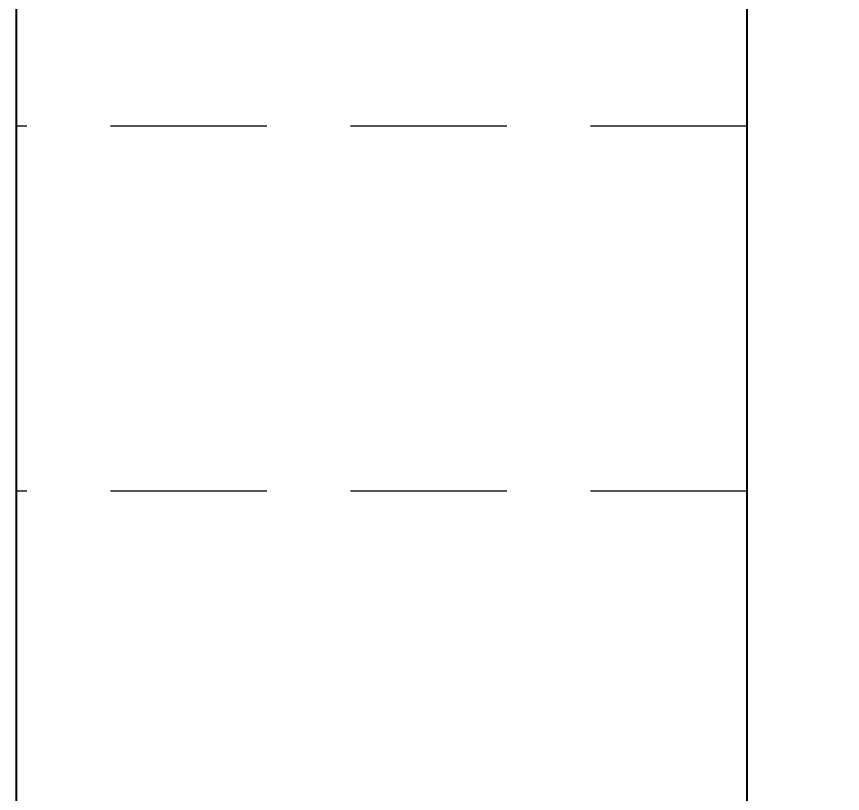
# Model space of a CAD drawing. Header units: millimetres. Extents: x 38 to 970, y 105 to 390.
# Drawn here: x 225 to 236.31, y 304.22 to 314.85 of the extents above; entities that cross this region are included whole.
import ezdxf

# ---------------------------------------------------------------- set-up
doc = ezdxf.new("R2010")
doc.units = ezdxf.units.MM
doc.linetypes.add('WP_HIDDEN', pattern=[2.3, 1.5, -0.8])
for name, color, linetype, lineweight in [('DIMENSIONS', 7, 'CONTINUOUS', 18), ('HIDDEN', 7, 'WP_HIDDEN', 13), ('VISIBLE', 7, 'CONTINUOUS', 25)]:
    doc.layers.add(name, color=color, linetype=linetype, lineweight=lineweight)
doc.styles.add('CJK', font='Arial Unicode.ttf')
doc.styles.add('OpenSansCondensed-Light', font='OpenSansCondensed-Light.ttf')
doc.dimstyles.new('EZDXF', dxfattribs={"dimtxt": 0.25, "dimasz": 0.175, "dimexe": 0.375, "dimexo": 0.125, "dimgap": 0.1, "dimtad": 1, "dimlfac": 100, "dimzin": 12, "dimdsep": 46, "dimtxsty": 'OpenSansCondensed-Light', "dimblk": 'ARCHTICK', "dimcen": 2.5, "dimazin": 3, "dimtfac": 0.5, "dimtmove": 2, "dimatfit": 3})

# ---------------------------------------------------------------- blocks, each defined once
blk = doc.blocks.new('_ARCHTICK')
at = {"color": 0, "linetype": 'BYBLOCK', "const_width": 0.15}
blk.add_lwpolyline([(-0.5, -0.5), (0.5, 0.5)], dxfattribs=at)

msp = doc.modelspace()

# ---------------------------------------------------------------- linework, layer by layer
at = {"layer": 'HIDDEN', "ltscale": 1.428571}
for p, q in [((235, 313.35395), (225, 313.35395)), ((235, 308.35395), (225, 308.35395))]:
    msp.add_line(p, q, dxfattribs=at)
for points in [[(225, 308.35395), (225, 308.41663), (225, 308.60153), (225, 308.89937), (225, 309.29523), (225, 309.76924), (225, 310.29765), (225, 310.85395), (225, 311.41025), (225, 311.93866), (225, 312.41267), (225, 312.80853), (225, 313.10637), (225, 313.29127), (225, 313.35395)], [(235, 308.35395), (235, 308.41663), (235, 308.60153), (235, 308.89937), (235, 309.29523), (235, 309.76924), (235, 310.29765), (235, 310.85395), (235, 311.41025), (235, 311.93866), (235, 312.41267), (235, 312.80853), (235, 313.10637), (235, 313.29127), (235, 313.35395)]]:
    msp.add_lwpolyline(points, dxfattribs=at)
at = {"layer": 'VISIBLE'}
for p, q in [((225, 198.92857), (225, 343.92857)), ((235, 198.92857), (235, 343.92857))]:
    msp.add_line(p, q, dxfattribs=at)

# ---------------------------------------------------------------- dimensions: what is measured, and where the dimension line sits
at = {"layer": 'DIMENSIONS'}
msp.add_linear_dim(base=(246.42857, 198.92857), p1=(235, 198.92857), p2=(235, 343.92857), angle=90, dimstyle='EZDXF', override={"dimtxt": 3.714286, "dimasz": 2.142857, "dimexe": 1.142857, "dimexo": 1.142857, "dimgap": 1.428571, "dimdec": 4, "dimlfac": 1, "dimzin": 8, "dimtxsty": 'CJK', "dimclrd": 7, "dimclre": 7, "dimclrt": 7}, dxfattribs=at).render()

doc.saveas('drawing.dxf')
